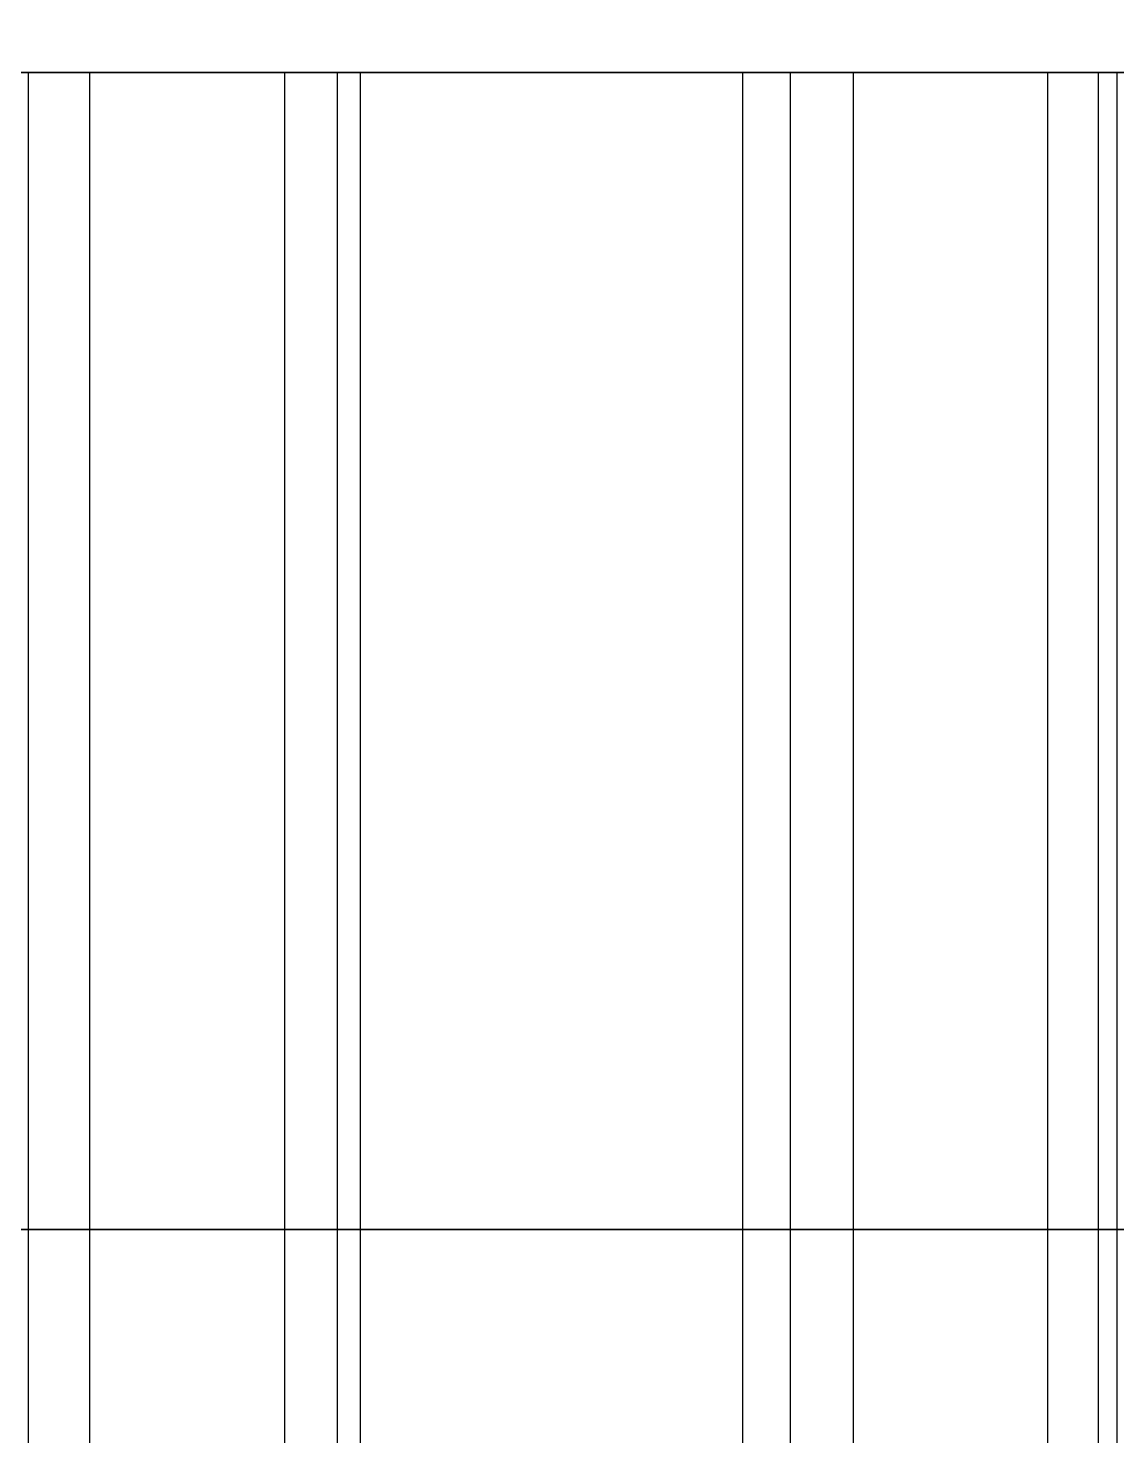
# Model space of a CAD drawing. Extents: x -60 to 60, y -153 to -30.
# Drawn here: x 4.559 to 7.384, y -87.535 to -83.885 of the extents above; entities that cross this region are included whole.
import ezdxf

# ---------------------------------------------------------------- set-up
doc = ezdxf.new("R2010")
doc.units = 0
doc.layers.add('Cut051006', color=7, linetype='CONTINUOUS')

msp = doc.modelspace()

# ---------------------------------------------------------------- linework, layer by layer
at = {"layer": 'Cut051006'}
for p, q in [((4.5591, -84, 114.052), (4.5591, -87, 114.052)), ((4.5591, -84, 114.052), (4.5591, -87, 114.052)), ((4.5591, -84, 0.59752), (4.5591, -87, 0.59752)), ((4.5591, -84, 0.59752), (4.5591, -87, 0.59752)), ((4.71837, -84, 114.171), (4.71837, -87, 114.171)), ((4.71837, -84, 114.171), (4.71837, -87, 114.171)), ((4.71837, -84, 0.47854), (4.71837, -87, 0.47854)), ((4.71837, -84, 0.47854), (4.71837, -87, 0.47854)), ((5.22457, -84, 114.127), (5.22457, -87, 114.127)), ((5.22457, -84, 114.127), (5.22457, -87, 114.127)), ((5.22457, -84, 0.52283), (5.22457, -87, 0.52283)), ((5.22457, -84, 0.52283), (5.22457, -87, 0.52283)), ((5.36076, -84, 113.982), (5.36076, -87, 113.982)), ((5.36076, -84, 113.982), (5.36076, -87, 113.982)), ((5.36076, -84, 0.66765), (5.36076, -87, 0.66765)), ((5.36076, -84, 0.66765), (5.36076, -87, 0.66765)), ((5.42054, -84, 113.67), (5.42054, -87, 113.67)), ((5.42054, -84, 113.67), (5.42054, -87, 113.67)), ((5.42054, -84, 0.9792), (5.42054, -87, 0.9792)), ((5.42054, -84, 0.9792), (5.42054, -87, 0.9792)), ((6.41283, -84, 113.566), (6.41283, -87, 113.566)), ((6.41283, -84, 113.566), (6.41283, -87, 113.566)), ((6.41283, -84, 1.08349), (6.41283, -87, 1.08349)), ((6.41283, -84, 1.08349), (6.41283, -87, 1.08349)), ((6.53608, -84, 113.858), (6.53608, -87, 113.858)), ((6.53608, -84, 113.858), (6.53608, -87, 113.858)), ((6.53608, -84, 0.79119), (6.53608, -87, 0.79119)), ((6.53608, -84, 0.79119), (6.53608, -87, 0.79119)), ((6.69941, -84, 113.972), (6.69941, -87, 113.972)), ((6.69941, -84, 113.972), (6.69941, -87, 113.972)), ((6.69941, -84, 0.67784), (6.69941, -87, 0.67784)), ((6.69941, -84, 0.67784), (6.69941, -87, 0.67784)), ((7.20374, -84, 113.91), (7.20374, -87, 113.91)), ((7.20374, -84, 113.91), (7.20374, -87, 113.91)), ((7.20374, -84, 0.73977), (7.20374, -87, 0.73977)), ((7.20374, -84, 0.73977), (7.20374, -87, 0.73977)), ((7.3348, -84, 113.76), (7.3348, -87, 113.76)), ((7.3348, -84, 113.76), (7.3348, -87, 113.76)), ((7.3348, -84, 0.88926), (7.3348, -87, 0.88926)), ((7.3348, -84, 0.88926), (7.3348, -87, 0.88926)), ((7.38367, -84, 113.447), (7.38367, -87, 113.447)), ((7.38367, -84, 113.447), (7.38367, -87, 113.447)), ((7.38367, -84, 1.2027), (7.38367, -87, 1.2027)), ((7.38367, -84, 1.2027), (7.38367, -87, 1.2027)), ((4.5591, -87, 114.052), (4.5591, -90, 114.052)), ((4.5591, -87, 114.052), (4.5591, -90, 114.052)), ((4.5591, -87, 0.59752), (4.5591, -90, 0.59752)), ((4.5591, -87, 0.59752), (4.5591, -90, 0.59752)), ((4.71837, -87, 114.171), (4.71837, -90, 114.171)), ((4.71837, -87, 114.171), (4.71837, -90, 114.171)), ((4.71837, -87, 0.47854), (4.71837, -90, 0.47854)), ((4.71837, -87, 0.47854), (4.71837, -90, 0.47854)), ((5.22457, -87, 114.127), (5.22457, -90, 114.127)), ((5.22457, -87, 114.127), (5.22457, -90, 114.127)), ((5.22457, -87, 0.52283), (5.22457, -90, 0.52283)), ((5.22457, -87, 0.52283), (5.22457, -90, 0.52283)), ((5.36076, -87, 113.982), (5.36076, -90, 113.982)), ((5.36076, -87, 113.982), (5.36076, -90, 113.982)), ((5.36076, -87, 0.66765), (5.36076, -90, 0.66765)), ((5.36076, -87, 0.66765), (5.36076, -90, 0.66765)), ((5.42054, -87, 113.67), (5.42054, -90, 113.67)), ((5.42054, -87, 113.67), (5.42054, -90, 113.67)), ((5.42054, -87, 0.9792), (5.42054, -90, 0.9792)), ((5.42054, -87, 0.9792), (5.42054, -90, 0.9792)), ((6.41283, -87, 113.566), (6.41283, -90, 113.566)), ((6.41283, -87, 113.566), (6.41283, -90, 113.566)), ((6.41283, -87, 1.08349), (6.41283, -90, 1.08349)), ((6.41283, -87, 1.08349), (6.41283, -90, 1.08349)), ((6.53608, -87, 113.858), (6.53608, -90, 113.858)), ((6.53608, -87, 113.858), (6.53608, -90, 113.858)), ((6.53608, -87, 0.79119), (6.53608, -90, 0.79119)), ((6.53608, -87, 0.79119), (6.53608, -90, 0.79119)), ((6.69941, -87, 113.972), (6.69941, -90, 113.972)), ((6.69941, -87, 113.972), (6.69941, -90, 113.972)), ((6.69941, -87, 0.67784), (6.69941, -90, 0.67784)), ((6.69941, -87, 0.67784), (6.69941, -90, 0.67784)), ((7.20374, -87, 113.91), (7.20374, -90, 113.91)), ((7.20374, -87, 113.91), (7.20374, -90, 113.91)), ((7.20374, -87, 0.73977), (7.20374, -90, 0.73977)), ((7.20374, -87, 0.73977), (7.20374, -90, 0.73977)), ((7.3348, -87, 113.76), (7.3348, -90, 113.76)), ((7.3348, -87, 113.76), (7.3348, -90, 113.76)), ((7.3348, -87, 0.88926), (7.3348, -90, 0.88926)), ((7.3348, -87, 0.88926), (7.3348, -90, 0.88926)), ((7.38367, -87, 113.447), (7.38367, -90, 113.447)), ((7.38367, -87, 113.447), (7.38367, -90, 113.447)), ((7.38367, -87, 1.2027), (7.38367, -90, 1.2027)), ((7.38367, -87, 1.2027), (7.38367, -90, 1.2027))]:
    msp.add_line(p, q, dxfattribs=at)
for centre in [(0, -90), (0, -90), (0, -93), (0, -93)]:
    msp.add_circle(centre, 60, dxfattribs=at)
for points, degree in [([(4.5591, -84, 114.052), (4.52625, -84, 113.895), (4.44613, -84, 113.756)], 2), ([(4.44613, -84, 0.89395), (4.52625, -84, 0.75474), (4.5591, -84, 0.59752)], 2), ([(4.5591, -84, 114.052), (4.52625, -84, 113.895), (4.44613, -84, 113.756)], 2), ([(4.44613, -84, 0.89395), (4.52625, -84, 0.75474), (4.5591, -84, 0.59752)], 2), ([(5.22457, -84, 114.127), (4.71837, -84, 114.171)], 1), ([(4.71837, -84, 0.47854), (5.22457, -84, 0.52283)], 1), ([(5.22457, -84, 114.127), (4.71837, -84, 114.171)], 1), ([(4.71837, -84, 0.47854), (5.22457, -84, 0.52283)], 1), ([(5.42054, -84, 113.67), (5.36581, -84, 113.821), (5.36076, -84, 113.982)], 2), ([(5.36076, -84, 0.66765), (5.36581, -84, 0.82819), (5.42054, -84, 0.9792)], 2), ([(5.42054, -84, 113.67), (5.36581, -84, 113.821), (5.36076, -84, 113.982)], 2), ([(5.36076, -84, 0.66765), (5.36581, -84, 0.82819), (5.42054, -84, 0.9792)], 2), ([(6.53608, -84, 113.858), (6.49776, -84, 113.703), (6.41283, -84, 113.566)], 2), ([(6.41283, -84, 1.08349), (6.49776, -84, 0.94717), (6.53608, -84, 0.79119)], 2), ([(6.53608, -84, 113.858), (6.49776, -84, 113.703), (6.41283, -84, 113.566)], 2), ([(6.41283, -84, 1.08349), (6.49776, -84, 0.94717), (6.53608, -84, 0.79119)], 2), ([(7.20374, -84, 113.91), (6.69941, -84, 113.972)], 1), ([(6.69941, -84, 0.67784), (7.20374, -84, 0.73977)], 1), ([(7.20374, -84, 113.91), (6.69941, -84, 113.972)], 1), ([(6.69941, -84, 0.67784), (7.20374, -84, 0.73977)], 1), ([(7.38367, -84, 113.447), (7.33424, -84, 113.6), (7.3348, -84, 113.76)], 2), ([(7.3348, -84, 0.88926), (7.33424, -84, 1.04987), (7.38367, -84, 1.2027)], 2), ([(7.38367, -84, 113.447), (7.33424, -84, 113.6), (7.3348, -84, 113.76)], 2), ([(7.3348, -84, 0.88926), (7.33424, -84, 1.04987), (7.38367, -84, 1.2027)], 2), ([(4.5591, -87, 114.052), (4.52625, -87, 113.895), (4.44613, -87, 113.756)], 2), ([(4.44613, -87, 0.89395), (4.52625, -87, 0.75474), (4.5591, -87, 0.59752)], 2), ([(4.5591, -87, 114.052), (4.52625, -87, 113.895), (4.44613, -87, 113.756)], 2), ([(4.44613, -87, 0.89395), (4.52625, -87, 0.75474), (4.5591, -87, 0.59752)], 2), ([(4.5591, -87, 114.052), (4.52625, -87, 113.895), (4.44613, -87, 113.756)], 2), ([(4.44613, -87, 0.89395), (4.52625, -87, 0.75474), (4.5591, -87, 0.59752)], 2), ([(4.5591, -87, 114.052), (4.52625, -87, 113.895), (4.44613, -87, 113.756)], 2), ([(4.44613, -87, 0.89395), (4.52625, -87, 0.75474), (4.5591, -87, 0.59752)], 2), ([(5.22457, -87, 114.127), (4.71837, -87, 114.171)], 1), ([(4.71837, -87, 0.47854), (5.22457, -87, 0.52283)], 1), ([(5.22457, -87, 114.127), (4.71837, -87, 114.171)], 1), ([(4.71837, -87, 0.47854), (5.22457, -87, 0.52283)], 1), ([(5.22457, -87, 114.127), (4.71837, -87, 114.171)], 1), ([(4.71837, -87, 0.47854), (5.22457, -87, 0.52283)], 1), ([(5.22457, -87, 114.127), (4.71837, -87, 114.171)], 1), ([(4.71837, -87, 0.47854), (5.22457, -87, 0.52283)], 1), ([(5.42054, -87, 113.67), (5.36581, -87, 113.821), (5.36076, -87, 113.982)], 2), ([(5.36076, -87, 0.66765), (5.36581, -87, 0.82819), (5.42054, -87, 0.9792)], 2), ([(5.42054, -87, 113.67), (5.36581, -87, 113.821), (5.36076, -87, 113.982)], 2), ([(5.36076, -87, 0.66765), (5.36581, -87, 0.82819), (5.42054, -87, 0.9792)], 2), ([(5.42054, -87, 113.67), (5.36581, -87, 113.821), (5.36076, -87, 113.982)], 2), ([(5.36076, -87, 0.66765), (5.36581, -87, 0.82819), (5.42054, -87, 0.9792)], 2), ([(5.42054, -87, 113.67), (5.36581, -87, 113.821), (5.36076, -87, 113.982)], 2), ([(5.36076, -87, 0.66765), (5.36581, -87, 0.82819), (5.42054, -87, 0.9792)], 2), ([(6.53608, -87, 113.858), (6.49776, -87, 113.703), (6.41283, -87, 113.566)], 2), ([(6.41283, -87, 1.08349), (6.49776, -87, 0.94717), (6.53608, -87, 0.79119)], 2), ([(6.53608, -87, 113.858), (6.49776, -87, 113.703), (6.41283, -87, 113.566)], 2), ([(6.41283, -87, 1.08349), (6.49776, -87, 0.94717), (6.53608, -87, 0.79119)], 2), ([(6.53608, -87, 113.858), (6.49776, -87, 113.703), (6.41283, -87, 113.566)], 2), ([(6.41283, -87, 1.08349), (6.49776, -87, 0.94717), (6.53608, -87, 0.79119)], 2), ([(6.53608, -87, 113.858), (6.49776, -87, 113.703), (6.41283, -87, 113.566)], 2), ([(6.41283, -87, 1.08349), (6.49776, -87, 0.94717), (6.53608, -87, 0.79119)], 2), ([(7.20374, -87, 113.91), (6.69941, -87, 113.972)], 1), ([(6.69941, -87, 0.67784), (7.20374, -87, 0.73977)], 1), ([(7.20374, -87, 113.91), (6.69941, -87, 113.972)], 1), ([(6.69941, -87, 0.67784), (7.20374, -87, 0.73977)], 1), ([(7.20374, -87, 113.91), (6.69941, -87, 113.972)], 1), ([(6.69941, -87, 0.67784), (7.20374, -87, 0.73977)], 1), ([(7.20374, -87, 113.91), (6.69941, -87, 113.972)], 1), ([(6.69941, -87, 0.67784), (7.20374, -87, 0.73977)], 1), ([(7.38367, -87, 113.447), (7.33424, -87, 113.6), (7.3348, -87, 113.76)], 2), ([(7.3348, -87, 0.88926), (7.33424, -87, 1.04987), (7.38367, -87, 1.2027)], 2), ([(7.38367, -87, 113.447), (7.33424, -87, 113.6), (7.3348, -87, 113.76)], 2), ([(7.3348, -87, 0.88926), (7.33424, -87, 1.04987), (7.38367, -87, 1.2027)], 2), ([(7.38367, -87, 113.447), (7.33424, -87, 113.6), (7.3348, -87, 113.76)], 2), ([(7.3348, -87, 0.88926), (7.33424, -87, 1.04987), (7.38367, -87, 1.2027)], 2), ([(7.38367, -87, 113.447), (7.33424, -87, 113.6), (7.3348, -87, 113.76)], 2), ([(7.3348, -87, 0.88926), (7.33424, -87, 1.04987), (7.38367, -87, 1.2027)], 2)]:
    msp.add_open_spline(points, degree=degree, dxfattribs=at)
for points, degree, knots in [([(4.71837, -84, 114.171), (4.66544, -84, 114.176), (4.6162, -84, 114.142), (4.56937, -84, 114.104), (4.5591, -84, 114.052)], 2, [0, 0, 0, 0.724386, 0.724386, 1.44877, 1.44877, 1.44877]), ([(4.5591, -84, 0.59752), (4.56937, -84, 0.54535), (4.6162, -84, 0.50786), (4.66544, -84, 0.47359), (4.71837, -84, 0.47854)], 2, [0, 0, 0, 0.724386, 0.724386, 1.44877, 1.44877, 1.44877]), ([(4.71837, -84, 114.171), (4.66544, -84, 114.176), (4.6162, -84, 114.142), (4.56937, -84, 114.104), (4.5591, -84, 114.052)], 2, [0, 0, 0, 0.724386, 0.724386, 1.44877, 1.44877, 1.44877]), ([(4.5591, -84, 0.59752), (4.56937, -84, 0.54535), (4.6162, -84, 0.50786), (4.66544, -84, 0.47359), (4.71837, -84, 0.47854)], 2, [0, 0, 0, 0.724386, 0.724386, 1.44877, 1.44877, 1.44877]), ([(5.36076, -84, 113.982), (5.3597, -84, 114.035), (5.3201, -84, 114.08), (5.27756, -84, 114.123), (5.22457, -84, 114.127)], 2, [0, 0, 0, 0.724386, 0.724386, 1.44877, 1.44877, 1.44877]), ([(5.22457, -84, 0.52283), (5.27756, -84, 0.52714), (5.3201, -84, 0.56944), (5.3597, -84, 0.6145), (5.36076, -84, 0.66765)], 2, [0, 0, 0, 0.724386, 0.724386, 1.44877, 1.44877, 1.44877]), ([(5.36076, -84, 113.982), (5.3597, -84, 114.035), (5.3201, -84, 114.08), (5.27756, -84, 114.123), (5.22457, -84, 114.127)], 2, [0, 0, 0, 0.724386, 0.724386, 1.44877, 1.44877, 1.44877]), ([(5.22457, -84, 0.52283), (5.27756, -84, 0.52714), (5.3201, -84, 0.56944), (5.3597, -84, 0.6145), (5.36076, -84, 0.66765)], 2, [0, 0, 0, 0.724386, 0.724386, 1.44877, 1.44877, 1.44877]), ([(6.41283, -84, 113.566), (6.36914, -84, 113.496), (6.30152, -84, 113.424), (6.2087, -84, 113.373), (6.11678, -84, 113.322), (5.99944, -84, 113.296), (5.88409, -84, 113.308), (5.76863, -84, 113.32), (5.65942, -84, 113.37), (5.58013, -84, 113.439), (5.49989, -84, 113.508), (5.44866, -84, 113.593), (5.42054, -84, 113.67)], 3, [0, 0, 0, 0, 0.558599, 0.558599, 0.558599, 1.1172, 1.1172, 1.1172, 1.6758, 1.6758, 1.6758, 2.2344, 2.2344, 2.2344, 2.2344]), ([(5.42054, -84, 0.9792), (5.44866, -84, 1.05703), (5.49989, -84, 1.14122), (5.58013, -84, 1.21019), (5.65942, -84, 1.27926), (5.76863, -84, 1.32986), (5.88409, -84, 1.34143), (5.99944, -84, 1.35412), (6.11678, -84, 1.32733), (6.2087, -84, 1.27625), (6.30152, -84, 1.22548), (6.36914, -84, 1.15377), (6.41283, -84, 1.08349)], 3, [0, 0, 0, 0, 0.558599, 0.558599, 0.558599, 1.1172, 1.1172, 1.1172, 1.6758, 1.6758, 1.6758, 2.2344, 2.2344, 2.2344, 2.2344]), ([(6.41283, -84, 113.566), (6.36914, -84, 113.496), (6.30152, -84, 113.424), (6.2087, -84, 113.373), (6.11678, -84, 113.322), (5.99944, -84, 113.296), (5.88409, -84, 113.308), (5.76863, -84, 113.32), (5.65942, -84, 113.37), (5.58013, -84, 113.439), (5.49989, -84, 113.508), (5.44866, -84, 113.593), (5.42054, -84, 113.67)], 3, [0, 0, 0, 0, 0.558599, 0.558599, 0.558599, 1.1172, 1.1172, 1.1172, 1.6758, 1.6758, 1.6758, 2.2344, 2.2344, 2.2344, 2.2344]), ([(5.42054, -84, 0.9792), (5.44866, -84, 1.05703), (5.49989, -84, 1.14122), (5.58013, -84, 1.21019), (5.65942, -84, 1.27926), (5.76863, -84, 1.32986), (5.88409, -84, 1.34143), (5.99944, -84, 1.35412), (6.11678, -84, 1.32733), (6.2087, -84, 1.27625), (6.30152, -84, 1.22548), (6.36914, -84, 1.15377), (6.41283, -84, 1.08349)], 3, [0, 0, 0, 0, 0.558599, 0.558599, 0.558599, 1.1172, 1.1172, 1.1172, 1.6758, 1.6758, 1.6758, 2.2344, 2.2344, 2.2344, 2.2344]), ([(6.69941, -84, 113.972), (6.64668, -84, 113.979), (6.59627, -84, 113.946), (6.54816, -84, 113.91), (6.53608, -84, 113.858)], 2, [0, 0, 0, 0.724386, 0.724386, 1.44877, 1.44877, 1.44877]), ([(6.53608, -84, 0.79119), (6.54816, -84, 0.73941), (6.59627, -84, 0.70357), (6.64668, -84, 0.67104), (6.69941, -84, 0.67784)], 2, [0, 0, 0, 0.724386, 0.724386, 1.44877, 1.44877, 1.44877]), ([(6.69941, -84, 113.972), (6.64668, -84, 113.979), (6.59627, -84, 113.946), (6.54816, -84, 113.91), (6.53608, -84, 113.858)], 2, [0, 0, 0, 0.724386, 0.724386, 1.44877, 1.44877, 1.44877]), ([(6.53608, -84, 0.79119), (6.54816, -84, 0.73941), (6.59627, -84, 0.70357), (6.64668, -84, 0.67104), (6.69941, -84, 0.67784)], 2, [0, 0, 0, 0.724386, 0.724386, 1.44877, 1.44877, 1.44877]), ([(7.3348, -84, 113.76), (7.3356, -84, 113.814), (7.29759, -84, 113.86), (7.25655, -84, 113.904), (7.20374, -84, 113.91)], 2, [0, 0, 0, 0.724386, 0.724386, 1.44877, 1.44877, 1.44877]), ([(7.20374, -84, 0.73977), (7.25655, -84, 0.74593), (7.29759, -84, 0.78968), (7.3356, -84, 0.8361), (7.3348, -84, 0.88926)], 2, [0, 0, 0, 0.724386, 0.724386, 1.44877, 1.44877, 1.44877]), ([(7.3348, -84, 113.76), (7.3356, -84, 113.814), (7.29759, -84, 113.86), (7.25655, -84, 113.904), (7.20374, -84, 113.91)], 2, [0, 0, 0, 0.724386, 0.724386, 1.44877, 1.44877, 1.44877]), ([(7.20374, -84, 0.73977), (7.25655, -84, 0.74593), (7.29759, -84, 0.78968), (7.3356, -84, 0.8361), (7.3348, -84, 0.88926)], 2, [0, 0, 0, 0.724386, 0.724386, 1.44877, 1.44877, 1.44877]), ([(8.37172, -84, 113.308), (8.3256, -84, 113.239), (8.25553, -84, 113.17), (8.16098, -84, 113.123), (8.06734, -84, 113.075), (7.94914, -84, 113.052), (7.8343, -84, 113.069), (7.71931, -84, 113.084), (7.61194, -84, 113.139), (7.53511, -84, 113.211), (7.45732, -84, 113.282), (7.40906, -84, 113.368), (7.38367, -84, 113.447)], 3, [0, 0, 0, 0, 0.558599, 0.558599, 0.558599, 1.1172, 1.1172, 1.1172, 1.6758, 1.6758, 1.6758, 2.2344, 2.2344, 2.2344, 2.2344]), ([(7.38367, -84, 1.2027), (7.40906, -84, 1.28146), (7.45732, -84, 1.36739), (7.53511, -84, 1.43911), (7.61194, -84, 1.51091), (7.71931, -84, 1.56529), (7.8343, -84, 1.58089), (7.94914, -84, 1.59759), (8.06734, -84, 1.57492), (8.16098, -84, 1.52708), (8.25553, -84, 1.47957), (8.3256, -84, 1.41027), (8.37172, -84, 1.34156)], 3, [0, 0, 0, 0, 0.558599, 0.558599, 0.558599, 1.1172, 1.1172, 1.1172, 1.6758, 1.6758, 1.6758, 2.2344, 2.2344, 2.2344, 2.2344]), ([(8.37172, -84, 113.308), (8.3256, -84, 113.239), (8.25553, -84, 113.17), (8.16098, -84, 113.123), (8.06734, -84, 113.075), (7.94914, -84, 113.052), (7.8343, -84, 113.069), (7.71931, -84, 113.084), (7.61194, -84, 113.139), (7.53511, -84, 113.211), (7.45732, -84, 113.282), (7.40906, -84, 113.368), (7.38367, -84, 113.447)], 3, [0, 0, 0, 0, 0.558599, 0.558599, 0.558599, 1.1172, 1.1172, 1.1172, 1.6758, 1.6758, 1.6758, 2.2344, 2.2344, 2.2344, 2.2344]), ([(7.38367, -84, 1.2027), (7.40906, -84, 1.28146), (7.45732, -84, 1.36739), (7.53511, -84, 1.43911), (7.61194, -84, 1.51091), (7.71931, -84, 1.56529), (7.8343, -84, 1.58089), (7.94914, -84, 1.59759), (8.06734, -84, 1.57492), (8.16098, -84, 1.52708), (8.25553, -84, 1.47957), (8.3256, -84, 1.41027), (8.37172, -84, 1.34156)], 3, [0, 0, 0, 0, 0.558599, 0.558599, 0.558599, 1.1172, 1.1172, 1.1172, 1.6758, 1.6758, 1.6758, 2.2344, 2.2344, 2.2344, 2.2344]), ([(4.71837, -87, 114.171), (4.66544, -87, 114.176), (4.6162, -87, 114.142), (4.56937, -87, 114.104), (4.5591, -87, 114.052)], 2, [0, 0, 0, 0.724386, 0.724386, 1.44877, 1.44877, 1.44877]), ([(4.5591, -87, 0.59752), (4.56937, -87, 0.54535), (4.6162, -87, 0.50786), (4.66544, -87, 0.47359), (4.71837, -87, 0.47854)], 2, [0, 0, 0, 0.724386, 0.724386, 1.44877, 1.44877, 1.44877]), ([(4.71837, -87, 114.171), (4.66544, -87, 114.176), (4.6162, -87, 114.142), (4.56937, -87, 114.104), (4.5591, -87, 114.052)], 2, [0, 0, 0, 0.724386, 0.724386, 1.44877, 1.44877, 1.44877]), ([(4.5591, -87, 0.59752), (4.56937, -87, 0.54535), (4.6162, -87, 0.50786), (4.66544, -87, 0.47359), (4.71837, -87, 0.47854)], 2, [0, 0, 0, 0.724386, 0.724386, 1.44877, 1.44877, 1.44877]), ([(4.71837, -87, 114.171), (4.66544, -87, 114.176), (4.6162, -87, 114.142), (4.56937, -87, 114.104), (4.5591, -87, 114.052)], 2, [0, 0, 0, 0.724386, 0.724386, 1.44877, 1.44877, 1.44877]), ([(4.5591, -87, 0.59752), (4.56937, -87, 0.54535), (4.6162, -87, 0.50786), (4.66544, -87, 0.47359), (4.71837, -87, 0.47854)], 2, [0, 0, 0, 0.724386, 0.724386, 1.44877, 1.44877, 1.44877]), ([(4.71837, -87, 114.171), (4.66544, -87, 114.176), (4.6162, -87, 114.142), (4.56937, -87, 114.104), (4.5591, -87, 114.052)], 2, [0, 0, 0, 0.724386, 0.724386, 1.44877, 1.44877, 1.44877]), ([(4.5591, -87, 0.59752), (4.56937, -87, 0.54535), (4.6162, -87, 0.50786), (4.66544, -87, 0.47359), (4.71837, -87, 0.47854)], 2, [0, 0, 0, 0.724386, 0.724386, 1.44877, 1.44877, 1.44877]), ([(5.36076, -87, 113.982), (5.3597, -87, 114.035), (5.3201, -87, 114.08), (5.27756, -87, 114.123), (5.22457, -87, 114.127)], 2, [0, 0, 0, 0.724386, 0.724386, 1.44877, 1.44877, 1.44877]), ([(5.22457, -87, 0.52283), (5.27756, -87, 0.52714), (5.3201, -87, 0.56944), (5.3597, -87, 0.6145), (5.36076, -87, 0.66765)], 2, [0, 0, 0, 0.724386, 0.724386, 1.44877, 1.44877, 1.44877]), ([(5.36076, -87, 113.982), (5.3597, -87, 114.035), (5.3201, -87, 114.08), (5.27756, -87, 114.123), (5.22457, -87, 114.127)], 2, [0, 0, 0, 0.724386, 0.724386, 1.44877, 1.44877, 1.44877]), ([(5.22457, -87, 0.52283), (5.27756, -87, 0.52714), (5.3201, -87, 0.56944), (5.3597, -87, 0.6145), (5.36076, -87, 0.66765)], 2, [0, 0, 0, 0.724386, 0.724386, 1.44877, 1.44877, 1.44877]), ([(5.36076, -87, 113.982), (5.3597, -87, 114.035), (5.3201, -87, 114.08), (5.27756, -87, 114.123), (5.22457, -87, 114.127)], 2, [0, 0, 0, 0.724386, 0.724386, 1.44877, 1.44877, 1.44877]), ([(5.22457, -87, 0.52283), (5.27756, -87, 0.52714), (5.3201, -87, 0.56944), (5.3597, -87, 0.6145), (5.36076, -87, 0.66765)], 2, [0, 0, 0, 0.724386, 0.724386, 1.44877, 1.44877, 1.44877]), ([(5.36076, -87, 113.982), (5.3597, -87, 114.035), (5.3201, -87, 114.08), (5.27756, -87, 114.123), (5.22457, -87, 114.127)], 2, [0, 0, 0, 0.724386, 0.724386, 1.44877, 1.44877, 1.44877]), ([(5.22457, -87, 0.52283), (5.27756, -87, 0.52714), (5.3201, -87, 0.56944), (5.3597, -87, 0.6145), (5.36076, -87, 0.66765)], 2, [0, 0, 0, 0.724386, 0.724386, 1.44877, 1.44877, 1.44877]), ([(6.41283, -87, 113.566), (6.36914, -87, 113.496), (6.30152, -87, 113.424), (6.2087, -87, 113.373), (6.11678, -87, 113.322), (5.99944, -87, 113.296), (5.88409, -87, 113.308), (5.76863, -87, 113.32), (5.65942, -87, 113.37), (5.58013, -87, 113.439), (5.49989, -87, 113.508), (5.44866, -87, 113.593), (5.42054, -87, 113.67)], 3, [0, 0, 0, 0, 0.558599, 0.558599, 0.558599, 1.1172, 1.1172, 1.1172, 1.6758, 1.6758, 1.6758, 2.2344, 2.2344, 2.2344, 2.2344]), ([(5.42054, -87, 0.9792), (5.44866, -87, 1.05703), (5.49989, -87, 1.14122), (5.58013, -87, 1.21019), (5.65942, -87, 1.27926), (5.76863, -87, 1.32986), (5.88409, -87, 1.34143), (5.99944, -87, 1.35412), (6.11678, -87, 1.32733), (6.2087, -87, 1.27625), (6.30152, -87, 1.22548), (6.36914, -87, 1.15377), (6.41283, -87, 1.08349)], 3, [0, 0, 0, 0, 0.558599, 0.558599, 0.558599, 1.1172, 1.1172, 1.1172, 1.6758, 1.6758, 1.6758, 2.2344, 2.2344, 2.2344, 2.2344]), ([(6.41283, -87, 113.566), (6.36914, -87, 113.496), (6.30152, -87, 113.424), (6.2087, -87, 113.373), (6.11678, -87, 113.322), (5.99944, -87, 113.296), (5.88409, -87, 113.308), (5.76863, -87, 113.32), (5.65942, -87, 113.37), (5.58013, -87, 113.439), (5.49989, -87, 113.508), (5.44866, -87, 113.593), (5.42054, -87, 113.67)], 3, [0, 0, 0, 0, 0.558599, 0.558599, 0.558599, 1.1172, 1.1172, 1.1172, 1.6758, 1.6758, 1.6758, 2.2344, 2.2344, 2.2344, 2.2344]), ([(5.42054, -87, 0.9792), (5.44866, -87, 1.05703), (5.49989, -87, 1.14122), (5.58013, -87, 1.21019), (5.65942, -87, 1.27926), (5.76863, -87, 1.32986), (5.88409, -87, 1.34143), (5.99944, -87, 1.35412), (6.11678, -87, 1.32733), (6.2087, -87, 1.27625), (6.30152, -87, 1.22548), (6.36914, -87, 1.15377), (6.41283, -87, 1.08349)], 3, [0, 0, 0, 0, 0.558599, 0.558599, 0.558599, 1.1172, 1.1172, 1.1172, 1.6758, 1.6758, 1.6758, 2.2344, 2.2344, 2.2344, 2.2344]), ([(6.41283, -87, 113.566), (6.36914, -87, 113.496), (6.30152, -87, 113.424), (6.2087, -87, 113.373), (6.11678, -87, 113.322), (5.99944, -87, 113.296), (5.88409, -87, 113.308), (5.76863, -87, 113.32), (5.65942, -87, 113.37), (5.58013, -87, 113.439), (5.49989, -87, 113.508), (5.44866, -87, 113.593), (5.42054, -87, 113.67)], 3, [0, 0, 0, 0, 0.558599, 0.558599, 0.558599, 1.1172, 1.1172, 1.1172, 1.6758, 1.6758, 1.6758, 2.2344, 2.2344, 2.2344, 2.2344]), ([(5.42054, -87, 0.9792), (5.44866, -87, 1.05703), (5.49989, -87, 1.14122), (5.58013, -87, 1.21019), (5.65942, -87, 1.27926), (5.76863, -87, 1.32986), (5.88409, -87, 1.34143), (5.99944, -87, 1.35412), (6.11678, -87, 1.32733), (6.2087, -87, 1.27625), (6.30152, -87, 1.22548), (6.36914, -87, 1.15377), (6.41283, -87, 1.08349)], 3, [0, 0, 0, 0, 0.558599, 0.558599, 0.558599, 1.1172, 1.1172, 1.1172, 1.6758, 1.6758, 1.6758, 2.2344, 2.2344, 2.2344, 2.2344]), ([(6.41283, -87, 113.566), (6.36914, -87, 113.496), (6.30152, -87, 113.424), (6.2087, -87, 113.373), (6.11678, -87, 113.322), (5.99944, -87, 113.296), (5.88409, -87, 113.308), (5.76863, -87, 113.32), (5.65942, -87, 113.37), (5.58013, -87, 113.439), (5.49989, -87, 113.508), (5.44866, -87, 113.593), (5.42054, -87, 113.67)], 3, [0, 0, 0, 0, 0.558599, 0.558599, 0.558599, 1.1172, 1.1172, 1.1172, 1.6758, 1.6758, 1.6758, 2.2344, 2.2344, 2.2344, 2.2344]), ([(5.42054, -87, 0.9792), (5.44866, -87, 1.05703), (5.49989, -87, 1.14122), (5.58013, -87, 1.21019), (5.65942, -87, 1.27926), (5.76863, -87, 1.32986), (5.88409, -87, 1.34143), (5.99944, -87, 1.35412), (6.11678, -87, 1.32733), (6.2087, -87, 1.27625), (6.30152, -87, 1.22548), (6.36914, -87, 1.15377), (6.41283, -87, 1.08349)], 3, [0, 0, 0, 0, 0.558599, 0.558599, 0.558599, 1.1172, 1.1172, 1.1172, 1.6758, 1.6758, 1.6758, 2.2344, 2.2344, 2.2344, 2.2344]), ([(6.69941, -87, 113.972), (6.64668, -87, 113.979), (6.59627, -87, 113.946), (6.54816, -87, 113.91), (6.53608, -87, 113.858)], 2, [0, 0, 0, 0.724386, 0.724386, 1.44877, 1.44877, 1.44877]), ([(6.53608, -87, 0.79119), (6.54816, -87, 0.73941), (6.59627, -87, 0.70357), (6.64668, -87, 0.67104), (6.69941, -87, 0.67784)], 2, [0, 0, 0, 0.724386, 0.724386, 1.44877, 1.44877, 1.44877]), ([(6.69941, -87, 113.972), (6.64668, -87, 113.979), (6.59627, -87, 113.946), (6.54816, -87, 113.91), (6.53608, -87, 113.858)], 2, [0, 0, 0, 0.724386, 0.724386, 1.44877, 1.44877, 1.44877]), ([(6.53608, -87, 0.79119), (6.54816, -87, 0.73941), (6.59627, -87, 0.70357), (6.64668, -87, 0.67104), (6.69941, -87, 0.67784)], 2, [0, 0, 0, 0.724386, 0.724386, 1.44877, 1.44877, 1.44877]), ([(6.69941, -87, 113.972), (6.64668, -87, 113.979), (6.59627, -87, 113.946), (6.54816, -87, 113.91), (6.53608, -87, 113.858)], 2, [0, 0, 0, 0.724386, 0.724386, 1.44877, 1.44877, 1.44877]), ([(6.53608, -87, 0.79119), (6.54816, -87, 0.73941), (6.59627, -87, 0.70357), (6.64668, -87, 0.67104), (6.69941, -87, 0.67784)], 2, [0, 0, 0, 0.724386, 0.724386, 1.44877, 1.44877, 1.44877]), ([(6.69941, -87, 113.972), (6.64668, -87, 113.979), (6.59627, -87, 113.946), (6.54816, -87, 113.91), (6.53608, -87, 113.858)], 2, [0, 0, 0, 0.724386, 0.724386, 1.44877, 1.44877, 1.44877]), ([(6.53608, -87, 0.79119), (6.54816, -87, 0.73941), (6.59627, -87, 0.70357), (6.64668, -87, 0.67104), (6.69941, -87, 0.67784)], 2, [0, 0, 0, 0.724386, 0.724386, 1.44877, 1.44877, 1.44877]), ([(7.3348, -87, 113.76), (7.3356, -87, 113.814), (7.29759, -87, 113.86), (7.25655, -87, 113.904), (7.20374, -87, 113.91)], 2, [0, 0, 0, 0.724386, 0.724386, 1.44877, 1.44877, 1.44877]), ([(7.20374, -87, 0.73977), (7.25655, -87, 0.74593), (7.29759, -87, 0.78968), (7.3356, -87, 0.8361), (7.3348, -87, 0.88926)], 2, [0, 0, 0, 0.724386, 0.724386, 1.44877, 1.44877, 1.44877]), ([(7.3348, -87, 113.76), (7.3356, -87, 113.814), (7.29759, -87, 113.86), (7.25655, -87, 113.904), (7.20374, -87, 113.91)], 2, [0, 0, 0, 0.724386, 0.724386, 1.44877, 1.44877, 1.44877]), ([(7.20374, -87, 0.73977), (7.25655, -87, 0.74593), (7.29759, -87, 0.78968), (7.3356, -87, 0.8361), (7.3348, -87, 0.88926)], 2, [0, 0, 0, 0.724386, 0.724386, 1.44877, 1.44877, 1.44877]), ([(7.3348, -87, 113.76), (7.3356, -87, 113.814), (7.29759, -87, 113.86), (7.25655, -87, 113.904), (7.20374, -87, 113.91)], 2, [0, 0, 0, 0.724386, 0.724386, 1.44877, 1.44877, 1.44877]), ([(7.20374, -87, 0.73977), (7.25655, -87, 0.74593), (7.29759, -87, 0.78968), (7.3356, -87, 0.8361), (7.3348, -87, 0.88926)], 2, [0, 0, 0, 0.724386, 0.724386, 1.44877, 1.44877, 1.44877]), ([(7.3348, -87, 113.76), (7.3356, -87, 113.814), (7.29759, -87, 113.86), (7.25655, -87, 113.904), (7.20374, -87, 113.91)], 2, [0, 0, 0, 0.724386, 0.724386, 1.44877, 1.44877, 1.44877]), ([(7.20374, -87, 0.73977), (7.25655, -87, 0.74593), (7.29759, -87, 0.78968), (7.3356, -87, 0.8361), (7.3348, -87, 0.88926)], 2, [0, 0, 0, 0.724386, 0.724386, 1.44877, 1.44877, 1.44877]), ([(8.37172, -87, 113.308), (8.3256, -87, 113.239), (8.25553, -87, 113.17), (8.16098, -87, 113.123), (8.06734, -87, 113.075), (7.94914, -87, 113.052), (7.8343, -87, 113.069), (7.71931, -87, 113.084), (7.61194, -87, 113.139), (7.53511, -87, 113.211), (7.45732, -87, 113.282), (7.40906, -87, 113.368), (7.38367, -87, 113.447)], 3, [0, 0, 0, 0, 0.558599, 0.558599, 0.558599, 1.1172, 1.1172, 1.1172, 1.6758, 1.6758, 1.6758, 2.2344, 2.2344, 2.2344, 2.2344]), ([(7.38367, -87, 1.2027), (7.40906, -87, 1.28146), (7.45732, -87, 1.36739), (7.53511, -87, 1.43911), (7.61194, -87, 1.51091), (7.71931, -87, 1.56529), (7.8343, -87, 1.58089), (7.94914, -87, 1.59759), (8.06734, -87, 1.57492), (8.16098, -87, 1.52708), (8.25553, -87, 1.47957), (8.3256, -87, 1.41027), (8.37172, -87, 1.34156)], 3, [0, 0, 0, 0, 0.558599, 0.558599, 0.558599, 1.1172, 1.1172, 1.1172, 1.6758, 1.6758, 1.6758, 2.2344, 2.2344, 2.2344, 2.2344]), ([(8.37172, -87, 113.308), (8.3256, -87, 113.239), (8.25553, -87, 113.17), (8.16098, -87, 113.123), (8.06734, -87, 113.075), (7.94914, -87, 113.052), (7.8343, -87, 113.069), (7.71931, -87, 113.084), (7.61194, -87, 113.139), (7.53511, -87, 113.211), (7.45732, -87, 113.282), (7.40906, -87, 113.368), (7.38367, -87, 113.447)], 3, [0, 0, 0, 0, 0.558599, 0.558599, 0.558599, 1.1172, 1.1172, 1.1172, 1.6758, 1.6758, 1.6758, 2.2344, 2.2344, 2.2344, 2.2344]), ([(7.38367, -87, 1.2027), (7.40906, -87, 1.28146), (7.45732, -87, 1.36739), (7.53511, -87, 1.43911), (7.61194, -87, 1.51091), (7.71931, -87, 1.56529), (7.8343, -87, 1.58089), (7.94914, -87, 1.59759), (8.06734, -87, 1.57492), (8.16098, -87, 1.52708), (8.25553, -87, 1.47957), (8.3256, -87, 1.41027), (8.37172, -87, 1.34156)], 3, [0, 0, 0, 0, 0.558599, 0.558599, 0.558599, 1.1172, 1.1172, 1.1172, 1.6758, 1.6758, 1.6758, 2.2344, 2.2344, 2.2344, 2.2344]), ([(8.37172, -87, 113.308), (8.3256, -87, 113.239), (8.25553, -87, 113.17), (8.16098, -87, 113.123), (8.06734, -87, 113.075), (7.94914, -87, 113.052), (7.8343, -87, 113.069), (7.71931, -87, 113.084), (7.61194, -87, 113.139), (7.53511, -87, 113.211), (7.45732, -87, 113.282), (7.40906, -87, 113.368), (7.38367, -87, 113.447)], 3, [0, 0, 0, 0, 0.558599, 0.558599, 0.558599, 1.1172, 1.1172, 1.1172, 1.6758, 1.6758, 1.6758, 2.2344, 2.2344, 2.2344, 2.2344]), ([(7.38367, -87, 1.2027), (7.40906, -87, 1.28146), (7.45732, -87, 1.36739), (7.53511, -87, 1.43911), (7.61194, -87, 1.51091), (7.71931, -87, 1.56529), (7.8343, -87, 1.58089), (7.94914, -87, 1.59759), (8.06734, -87, 1.57492), (8.16098, -87, 1.52708), (8.25553, -87, 1.47957), (8.3256, -87, 1.41027), (8.37172, -87, 1.34156)], 3, [0, 0, 0, 0, 0.558599, 0.558599, 0.558599, 1.1172, 1.1172, 1.1172, 1.6758, 1.6758, 1.6758, 2.2344, 2.2344, 2.2344, 2.2344]), ([(8.37172, -87, 113.308), (8.3256, -87, 113.239), (8.25553, -87, 113.17), (8.16098, -87, 113.123), (8.06734, -87, 113.075), (7.94914, -87, 113.052), (7.8343, -87, 113.069), (7.71931, -87, 113.084), (7.61194, -87, 113.139), (7.53511, -87, 113.211), (7.45732, -87, 113.282), (7.40906, -87, 113.368), (7.38367, -87, 113.447)], 3, [0, 0, 0, 0, 0.558599, 0.558599, 0.558599, 1.1172, 1.1172, 1.1172, 1.6758, 1.6758, 1.6758, 2.2344, 2.2344, 2.2344, 2.2344]), ([(7.38367, -87, 1.2027), (7.40906, -87, 1.28146), (7.45732, -87, 1.36739), (7.53511, -87, 1.43911), (7.61194, -87, 1.51091), (7.71931, -87, 1.56529), (7.8343, -87, 1.58089), (7.94914, -87, 1.59759), (8.06734, -87, 1.57492), (8.16098, -87, 1.52708), (8.25553, -87, 1.47957), (8.3256, -87, 1.41027), (8.37172, -87, 1.34156)], 3, [0, 0, 0, 0, 0.558599, 0.558599, 0.558599, 1.1172, 1.1172, 1.1172, 1.6758, 1.6758, 1.6758, 2.2344, 2.2344, 2.2344, 2.2344])]:
    msp.add_open_spline(points, degree=degree, knots=knots, dxfattribs=at)

doc.saveas('drawing.dxf')
